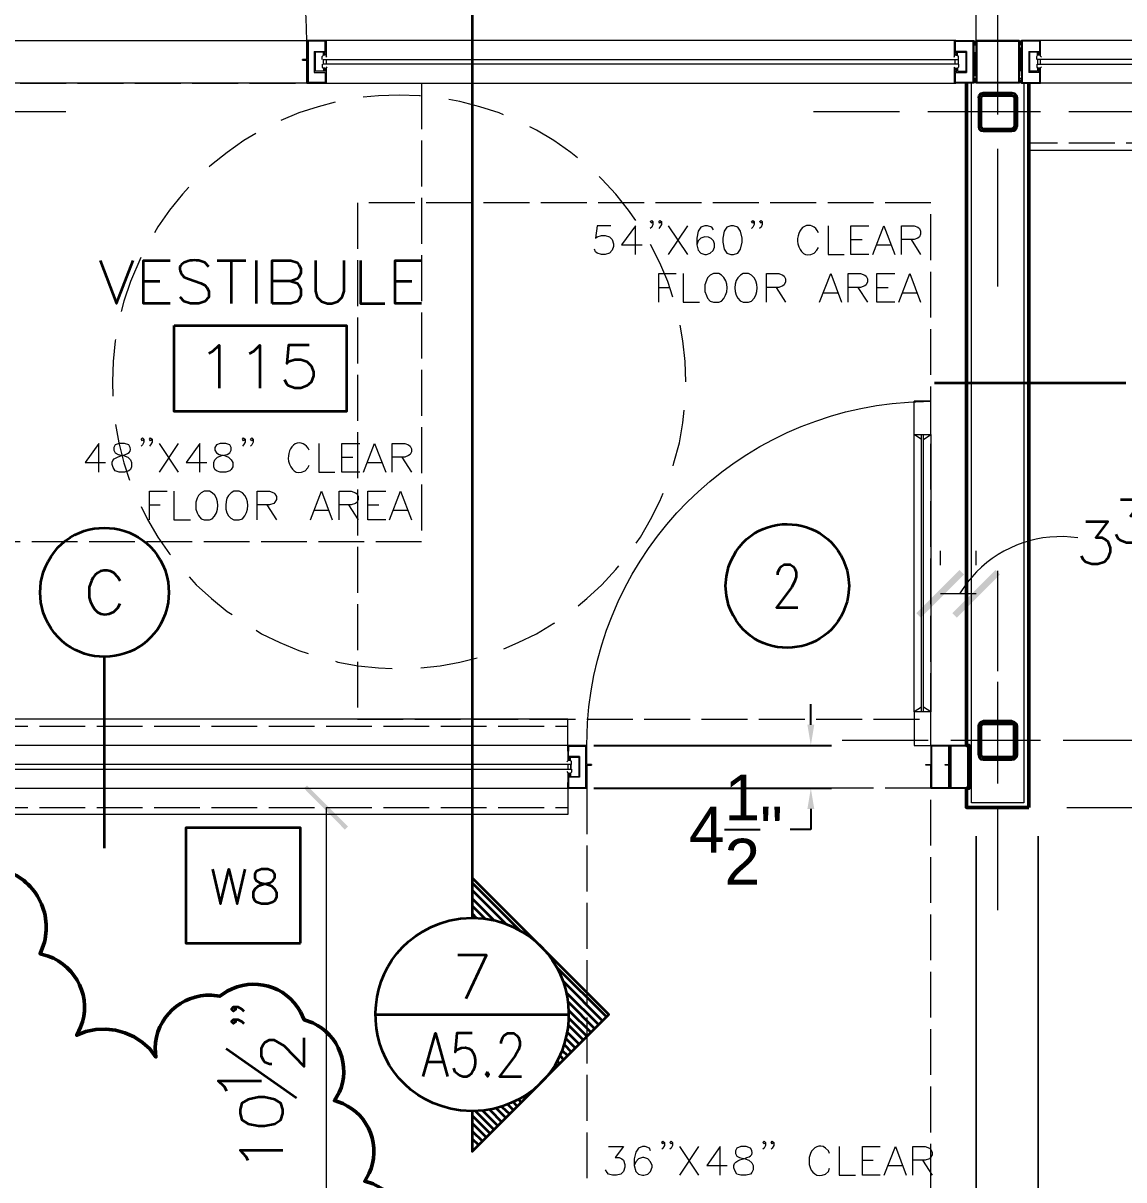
# Model space of a CAD drawing. Header units: inches. Extents: x 5 to 516, y -193 to 129.
# Drawn here: x 222.68 to 232.28, y 73.28 to 83.36 of the extents above; entities that cross this region are included whole.
import ezdxf

# ---------------------------------------------------------------- set-up
doc = ezdxf.new("R2010")
doc.units = ezdxf.units.IN
doc.header["$MEASUREMENT"] = 0
doc.linetypes.add('PDF_IMPORT', pattern=[1, 0.8, -0.2])
for name, color, linetype in [('Highlight', 210, 'Continuous'), ('PDF2_Geometry', 7, 'Continuous'), ('PDF2_Solid Fills', 7, 'Continuous')]:
    doc.layers.add(name, color=color, linetype=linetype)
doc.styles.get("Standard").update_dxf_attribs({"font": 'arial.ttf'})
doc.dimstyles.get("Standard").update_dxf_attribs({"dimtxt": 0.4, "dimasz": 0.18, "dimexe": 0.18, "dimexo": 0.0625, "dimgap": 0.09, "dimtad": 0, "dimtih": 1, "dimtoh": 1, "dimdec": 4, "dimlfac": 12, "dimzin": 0, "dimdsep": 46, "dimlunit": 4, "dimtxsty": 'Standard', "dimcen": 0.09, "dimadec": 3, "dimazin": 0, "dimtfac": 1, "dimtdec": 4, "dimtofl": 0, "dimtmove": 0, "dimatfit": 3, "dimfxl": 1, "dimtolj": 1, "dimtzin": 0, "dimarcsym": 0})

# ---------------------------------------------------------------- blocks, each defined once
blk = doc.blocks.new('*D20')
at = {"layer": 'Defpoints', "color": 0, "transparency": 16777216}
for p in [(227.599, 77.067), (227.599, 76.693), (229.552, 76.693)]:
    blk.add_point(p, dxfattribs=at)
at = {"layer": 'Highlight', "color": 0, "lineweight": -2, "transparency": 16777216}
for p, q in [((229.552, 77.247), (229.552, 77.427)), ((227.661, 77.067), (229.732, 77.067)), ((227.661, 76.693), (229.732, 76.693)), ((229.552, 76.513), (229.552, 76.333)), ((229.552, 76.333), (229.372, 76.333))]:
    blk.add_line(p, q, dxfattribs=at)
at = {"layer": 'Highlight', "color": 0, "transparency": 16777216}
for points in [[(229.522, 77.247), (229.582, 77.247), (229.552, 77.067)], [(229.522, 76.513), (229.582, 76.513), (229.552, 76.693)]]:
    blk.add_solid(points, dxfattribs=at)
at = {"layer": 'Highlight', "color": 0, "transparency": 16777216, "insert": (228.898, 76.333), "char_height": 0.4, "attachment_point": 5}
blk.add_mtext('\\A1;4{\\H1x;\\S1/2;}"', dxfattribs=at)

msp = doc.modelspace()

# ---------------------------------------------------------------- linework, layer by layer
at = {"layer": 'PDF2_Geometry', "linetype": 'PDF_IMPORT', "lineweight": 15, "ltscale": 1.5}
msp.add_lwpolyline([(231.1820117, 81.0667539), (231.1820117, 93.1134156)], dxfattribs=at)
at = {"layer": 'PDF2_Geometry', "lineweight": 35}
for points in [[(226.598678, 87.1800831), (226.598678, 75.5634151), (226.7020114, 75.5567488), (226.8020114, 75.5400819)], [(231.0153451, 82.7134147), (231.0153451, 82.4634147), (231.0186784, 82.4434147), (231.0353451, 82.426748), (231.0553451, 82.4234147)], [(231.0153502, 82.7134163), (231.0186835, 82.7334163), (231.0353502, 82.750083), (231.0553502, 82.7567497), (231.3053502, 82.7567497)], [(231.0353442, 82.7134147), (231.0353442, 82.4634147), (231.0420109, 82.4500813), (231.0553443, 82.4434147)], [(231.0553502, 82.7334207), (231.0420169, 82.726754), (231.0353502, 82.7134207)], [(231.0553459, 82.7334147), (231.3053459, 82.7334147), (231.3220126, 82.726748), (231.3286792, 82.7134147), (231.3286792, 82.4634147)], [(231.3053451, 82.756748), (231.3286784, 82.7500814), (231.3420118, 82.7334147), (231.3486784, 82.7134147), (231.3486784, 82.4634147)], [(231.0553502, 82.4234163), (231.3053502, 82.4234163), (231.3286836, 82.4267496), (231.3420169, 82.4434163), (231.3486836, 82.4634163)], [(231.0553502, 82.4434155), (231.3053502, 82.4434155), (231.3220169, 82.4500821), (231.3286836, 82.4634155)], [(223.3553442, 81.2934181), (223.4986775, 80.9200847), (223.6420109, 81.2934181)], [(223.9653459, 80.9200864), (223.7320125, 80.9200864), (223.7320125, 81.2934197), (223.9653459, 81.2934197)], [(224.3020131, 81.2400869), (224.2686798, 81.2767536), (224.2153464, 81.2934203)], [(224.3753502, 81.2934181), (224.6253502, 81.2934181)], [(224.4986819, 81.2934181), (224.4986819, 80.9200847)], [(224.7153432, 81.2934181), (224.7153432, 80.9200847)], [(224.8553443, 80.9200864), (224.8553443, 81.2934197), (225.0186776, 81.2934197), (225.072011, 81.2767531), (225.0886776, 81.2567531), (225.1053443, 81.2234197), (225.1053443, 81.1867531), (225.0886776, 81.1500864), (225.072011, 81.1334197), (225.0186776, 81.1134197), (224.8553443, 81.1134197)], [(225.2320126, 81.2934181), (225.2320126, 81.0267514), (225.2486793, 80.9734181), (225.285346, 80.9367514), (225.3386793, 80.9200847), (225.375346, 80.9200847), (225.4286793, 80.9367514), (225.465346, 80.9734181), (225.4820126, 81.0267514), (225.4820126, 81.2934181)], [(225.6253503, 81.2934181), (225.6253503, 80.9200847), (225.8386837, 80.9200847)], [(226.1586815, 80.9200864), (225.9286815, 80.9200864), (225.9286815, 81.2934197), (226.1586815, 81.2934197)], [(223.7320125, 81.1134186), (223.8753458, 81.1134186)], [(224.0886797, 81.1500869), (224.1253464, 81.1334203), (224.2320131, 81.0967536), (224.2686798, 81.0800869), (224.2853464, 81.0600869), (224.3020131, 81.0267536), (224.3020131, 80.9734202), (224.2686798, 80.9367536), (224.2153464, 80.9200869), (224.1420131, 80.9200869), (224.0886797, 80.9367536), (224.0520131, 80.9734202)], [(225.0186812, 81.1134186), (225.0720145, 81.096752), (225.0886812, 81.0800853), (225.1053478, 81.0434186), (225.1053478, 80.9900853), (225.0886812, 80.9534186), (225.0720145, 80.936752), (225.0186812, 80.9200853), (224.8553478, 80.9200853)], [(225.9286815, 81.1134186), (226.0720149, 81.1134186)], [(224.3020131, 80.4834205), (224.3386798, 80.5034205), (224.3920131, 80.5567538), (224.3920131, 80.1800871)], [(224.6586822, 80.4834205), (224.6953489, 80.5034205), (224.7486822, 80.5567538), (224.7486822, 80.1800871)], [(225.1786815, 80.5567508), (224.9986814, 80.5567508), (224.9820148, 80.3967508), (224.9986814, 80.4134175), (225.0520148, 80.4300842), (225.1053481, 80.4300842), (225.1586815, 80.4134175), (225.1953481, 80.3767508), (225.2153481, 80.3234175), (225.2153481, 80.2900841), (225.1953481, 80.2334175), (225.1586815, 80.2000841), (225.1053481, 80.1800841), (225.0520148, 80.1800841), (224.9986814, 80.2000841), (224.9820148, 80.2167508), (224.9653481, 80.2534175)], [(230.6286805, 80.2267473), (232.2986806, 80.2267473)], [(232.2520124, 79.2100846), (232.4486791, 79.2100846), (232.338679, 79.0667513), (232.3920124, 79.0667513), (232.4286791, 79.0500846), (232.4486791, 79.0300846), (232.4653457, 78.9767513), (232.4653457, 78.9400846), (232.4486791, 78.8867512), (232.4120124, 78.8534179), (232.358679, 78.8334179), (232.3053457, 78.8334179), (232.2520124, 78.8534179), (232.2320124, 78.8700846), (232.2153457, 78.9067512)], [(231.9486812, 79.0200821), (232.1420145, 79.0200821), (232.0353479, 78.8800821), (232.0886812, 78.8800821), (232.1253479, 78.8600821), (232.1420145, 78.8434155), (232.1620145, 78.7900821), (232.1620145, 78.7534155), (232.1420145, 78.7000821), (232.1086812, 78.6634155), (232.0553479, 78.6467488), (232.0020145, 78.6467488), (231.9486812, 78.6634155), (231.9286812, 78.6834155), (231.9120145, 78.7167488)], [(222.8586818, 78.2267536), (222.8386818, 78.3134203), (222.8320151, 78.400087), (222.8386818, 78.490087), (222.8586818, 78.5734203)], [(223.528684, 78.5000829), (223.508684, 78.5334163), (223.4753507, 78.5700829)], [(228.8353465, 78.2900881), (228.8153465, 78.3734214), (228.8086798, 78.4567547), (228.8153465, 78.5400881), (228.8353465, 78.6234214)], [(229.2653449, 78.5534209), (229.2653449, 78.5734209), (229.2786783, 78.6067542), (229.2920116, 78.6267542), (229.3186783, 78.6434209), (229.3720116, 78.6434209), (229.3986783, 78.6267542), (229.4120116, 78.6067542), (229.4253449, 78.5734209), (229.4253449, 78.5367542), (229.4120116, 78.5000875), (229.3853449, 78.4467542), (229.2520116, 78.2700875), (229.4386783, 78.2700875)], [(223.278684, 78.5000829), (223.258684, 78.4467496), (223.258684, 78.3567496)], [(223.9486819, 78.490087), (223.9553485, 78.400087), (223.9486819, 78.3134203)], [(229.8786799, 78.5400881), (229.8853465, 78.4567547), (229.8786799, 78.3734214)], [(223.4753507, 78.2300829), (223.508684, 78.2667496), (223.528684, 78.3034162)], [(223.3920127, 76.170086), (223.3920127, 77.8367528)], [(231.0153451, 77.2334202), (231.0186784, 77.2534202), (231.0353451, 77.2700869), (231.0553451, 77.2767536)], [(231.0153502, 77.2334151), (231.0186835, 77.2534151), (231.0353502, 77.2700817), (231.0553502, 77.2767484), (231.3053502, 77.2767484), (231.0553502, 77.2767484)], [(231.0353442, 77.2334202), (231.0420109, 77.2500869), (231.0553443, 77.2534202), (231.3053443, 77.2534202)], [(231.0553502, 77.2534194), (231.0420169, 77.2500861), (231.0353502, 77.2334194)], [(231.0553494, 77.2534202), (231.3053494, 77.2534202), (231.3220161, 77.2500869), (231.3253494, 77.2334202), (231.3253494, 76.9834202), (231.3253494, 77.2334202)], [(231.3053451, 77.2767536), (231.3253451, 77.2700869), (231.3420118, 77.2534202), (231.3486784, 77.2334202), (231.3486784, 76.9834202), (231.3486784, 77.2334202)], [(231.3053502, 77.2767484), (231.3253502, 77.2700817), (231.3420169, 77.2534151), (231.3486836, 77.2334151)], [(231.3053502, 77.2534194), (231.3220169, 77.2500861), (231.3253502, 77.2334194)], [(231.0153451, 76.9834202), (231.0153451, 77.2334202), (231.0153451, 76.9834202), (231.0186784, 76.9634202), (231.0353451, 76.9467535), (231.0553451, 76.9434202)], [(231.0353442, 76.9834202), (231.0353442, 77.2334202), (231.0353442, 76.9834202), (231.0420109, 76.9700869), (231.0553443, 76.9634202)], [(231.0153502, 76.983415), (231.0186835, 76.963415), (231.0353502, 76.9467484), (231.0553502, 76.943415), (231.3053502, 76.943415), (231.3253502, 76.9467484), (231.3420169, 76.963415), (231.3486836, 76.983415)], [(231.0353502, 76.9834142), (231.0420169, 76.9700809), (231.0553502, 76.9634142), (231.3053502, 76.9634142), (231.3220169, 76.9700809), (231.3253502, 76.9834142)], [(231.3053502, 76.9634142), (231.0553502, 76.9634142)], [(231.3486784, 76.9834202), (231.3420118, 76.9634202), (231.3253451, 76.9467535), (231.3053451, 76.9434202)], [(231.3253494, 76.9834202), (231.3220161, 76.9700869), (231.3053494, 76.9634202)], [(231.3053502, 76.943415), (231.0553502, 76.943415)], [(224.3353451, 75.9867499), (224.4053451, 75.6867499), (224.4786784, 75.9867499), (224.5486784, 75.6867499), (224.6186784, 75.9867499)], [(226.598678, 75.9134196), (226.598678, 75.5634195)], [(226.598678, 73.8767508), (226.598678, 73.5267508), (227.7920115, 74.7200842), (226.598678, 75.9134177)], [(226.598678, 75.8700846), (227.0153447, 75.4534179)], [(226.598678, 75.8034206), (226.8886781, 75.5134206)], [(226.598678, 75.7334201), (226.7920114, 75.5400868)], [(226.598678, 75.6667494), (226.7086781, 75.5567493)], [(226.398678, 75.5400819), (226.498678, 75.5567488), (226.598678, 75.5634151)], [(226.598678, 75.6000854), (226.6353447, 75.5634187)], [(226.5453469, 74.8600815), (226.7253469, 75.2367482), (226.4753469, 75.2367482)], [(227.3320155, 75.1367539), (227.7720155, 74.6967539)], [(227.3920131, 75.0100856), (227.7386798, 74.6634189)], [(227.4186786, 74.9134195), (227.702012, 74.6300861)], [(227.435348, 74.8300862), (227.6686814, 74.5967528)], [(224.5186811, 74.7867512), (224.5386811, 74.7667512), (224.5186811, 74.7500845), (224.5020145, 74.7667512), (224.5186811, 74.7867512), (224.5553478, 74.7867512), (224.5920145, 74.7667512), (224.6086811, 74.7500845)], [(227.4420144, 74.756749), (227.6353478, 74.5634157)], [(224.5186811, 74.6767523), (224.5386811, 74.6600856), (224.5186811, 74.6434189), (224.5020145, 74.6600856), (224.5186811, 74.6767523), (224.5553478, 74.6767523), (224.5920145, 74.6600856), (224.6086811, 74.6434189)], [(225.7553484, 74.7200872), (227.4420153, 74.7200872)], [(227.4386778, 74.6267509), (227.5686778, 74.4967509)], [(227.4420144, 74.6900851), (227.6020144, 74.530085)], [(226.1720151, 74.180082), (226.2786818, 74.5567487), (226.3853485, 74.180082)], [(226.598678, 74.5567504), (226.4653447, 74.5567504), (226.4520114, 74.393417), (226.4653447, 74.413417)], [(226.8520147, 74.4667506), (226.8520147, 74.4834173), (226.865348, 74.520084), (226.8786813, 74.5367506), (226.9086813, 74.5567506), (226.9620147, 74.5567506), (226.9886813, 74.5367506), (227.0020147, 74.520084), (227.015348, 74.4834173), (227.015348, 74.450084), (227.0020147, 74.4134173), (226.975348, 74.3600839), (226.8386813, 74.1800839), (227.0286813, 74.1800839)], [(227.4286816, 74.5667533), (227.5353483, 74.4600867)], [(224.8520145, 74.2867511), (224.8320145, 74.2867511), (224.7953478, 74.3034178), (224.7786812, 74.3200845), (224.7620145, 74.3567512), (224.7620145, 74.4267512), (224.7786812, 74.4634178), (224.7953478, 74.4800845), (224.8320145, 74.5000845), (224.8686812, 74.5000845), (224.9053478, 74.4800845), (224.9586812, 74.4467512), (225.1353478, 74.2667511), (225.1353478, 74.5167512)], [(227.4020161, 74.4600842), (227.4653494, 74.3934176)], [(227.4153488, 74.5100856), (227.4986822, 74.4267522)], [(225.0686825, 73.9900864), (224.4553491, 74.4200864)], [(227.3620177, 74.3634181), (227.3986843, 74.3267514)], [(227.3820101, 74.4100829), (227.4320101, 74.3600829)], [(226.2120135, 74.3067503), (226.3453469, 74.3067503)], [(226.4520114, 74.2167503), (226.438678, 74.253417)], [(227.2886805, 74.23342), (227.2986805, 74.22342)], [(227.3153461, 74.2734184), (227.3320128, 74.260085)], [(227.3386819, 74.3167533), (227.3653486, 74.29342)], [(224.4586836, 74.0534205), (224.4386836, 74.0900872), (224.3853502, 74.1434205), (224.7620169, 74.1434205)], [(227.228683, 74.156753), (227.228683, 74.1600864)], [(227.2586784, 74.1934148), (227.2620117, 74.1900815)], [(227.0853453, 74.0300847), (227.0953453, 74.0200847)], [(227.1253504, 74.0600801), (227.1286838, 74.0567468)], [(227.1620122, 74.0900823), (227.1620122, 74.0934156)], [(226.9086824, 73.9367484), (226.9586824, 73.8867484)], [(226.9586838, 73.9567544), (226.9920171, 73.9200877)], [(227.0020119, 73.9800834), (227.0253453, 73.9534167)], [(227.0453469, 74.0034191), (227.0586802, 73.9867525)], [(226.7020114, 73.8834156), (226.598678, 73.8767483), (226.498678, 73.8834156)], [(226.598678, 73.8400823), (226.7553447, 73.6834156)], [(226.6286802, 73.8767508), (226.7886802, 73.7167508)], [(226.6920144, 73.8800806), (226.8220144, 73.7500806)], [(226.7520119, 73.8900836), (226.8586786, 73.783417)], [(226.8086797, 73.9034164), (226.892013, 73.8200831)], [(226.858681, 73.9167492), (226.9253477, 73.8534159)], [(226.598678, 73.7734183), (226.7220114, 73.650085)], [(226.598678, 73.7034178), (226.688678, 73.6167511)], [(226.598678, 73.6367538), (226.6553447, 73.5834205)], [(224.6453494, 73.4467514), (224.6286828, 73.4800847), (224.5753494, 73.5367514), (224.9486828, 73.5367514)]]:
    msp.add_lwpolyline(points, dxfattribs=at)
at = {"layer": 'PDF2_Geometry', "lineweight": 15}
for points in [[(222.3053486, 83.2134147), (225.1586823, 83.2134147), (225.1520156, 83.4100814, 0.3769145217), (222.3553488, 86.2067484), (222.158682, 86.213415), (222.3053495, 86.2134167), (222.3053495, 83.5067497), (222.2420162, 83.5467497)], [(227.4320114, 77.0700869), (227.4320114, 77.0667535), (227.5986781, 77.0667535), (227.6053448, 77.2634202, -0.3770262142), (230.4020116, 80.0600872), (230.5986784, 80.0667538)], [(231.8786806, 78.8767512), (231.7586806, 78.8867512, 0.2383661609), (230.9153472, 78.4867512), (230.8486805, 78.3867512)]]:
    msp.add_lwpolyline(points, format="xyb", dxfattribs=at)
for points in [[(231.3686828, 82.8400814), (231.3686828, 83.2134147), (230.9920161, 83.2134147), (230.9920161, 83.4834148), (268.7453523, 83.4834148)], [(225.3253489, 83.1634147), (225.3253489, 83.2134147), (225.1586823, 83.2134147), (225.1586823, 83.046748), (225.1586823, 83.2134147), (225.3253489, 83.2134147), (225.3253489, 83.2167481)], [(225.1686785, 83.2067494), (225.1686785, 82.8467494), (225.3186785, 82.8467494)], [(225.3186826, 83.1634218), (225.3186826, 83.2067551), (225.1686825, 83.2067551)], [(225.2220159, 82.9334193), (225.3186826, 82.9334193), (225.3186826, 82.8467526), (225.1686825, 82.8467526), (225.1686825, 83.2067527)], [(225.2220159, 83.1167486), (225.3186826, 83.1167486), (225.3186826, 83.2067486), (225.1686825, 83.2067486)], [(230.8153494, 83.2134147), (225.3253489, 83.2134147), (225.3253489, 83.0767481)], [(230.8053502, 83.0767481), (230.8053502, 83.2134147), (230.9720169, 83.2134147), (230.9786835, 83.2067481), (230.9886835, 83.2067481), (230.9920169, 83.2134147)], [(230.9653437, 83.2067551), (230.9653437, 82.8467551), (230.8120104, 82.8467551), (230.8120104, 82.9334218)], [(230.9086833, 83.1167486), (230.8120166, 83.1167486), (230.8120166, 83.2067486), (230.9653499, 83.2067486)], [(230.9920161, 83.2134147), (230.9920161, 82.8400814), (230.9886827, 82.846748), (230.9786827, 82.846748), (230.9720161, 82.8400814)], [(230.9720169, 83.2134147), (230.9720169, 82.8400814)], [(230.9720169, 83.2067551), (230.9786835, 83.1967551), (230.9886835, 83.1967551), (230.9920169, 83.2067551)], [(230.9720169, 83.1967521), (230.9786835, 83.1900855), (230.9886835, 83.1900855), (230.9920169, 83.1967521)], [(230.9920161, 82.8434163), (230.9920161, 82.840083), (230.9920161, 83.2134164)], [(231.3686776, 83.2134147), (231.3686776, 82.8400814), (231.3753443, 82.846748), (231.3820109, 82.846748), (231.3886776, 82.8400814)], [(231.5553503, 83.0767481), (231.5553503, 83.2134147), (231.3886836, 83.2134147), (231.3820169, 83.2067481), (231.3753502, 83.2067481), (231.3686836, 83.2134147)], [(231.3886836, 83.2067551), (231.3820169, 83.1967551), (231.3753502, 83.1967551), (231.3686836, 83.2067551)], [(231.3886836, 83.1967521), (231.3820169, 83.1900855), (231.3753502, 83.1900855), (231.3686836, 83.1967521)], [(231.3886836, 83.2134147), (231.3886836, 82.8400814)], [(231.4520104, 83.1167486), (231.5486771, 83.1167486), (231.5486771, 83.2067486), (231.3953437, 83.2067486)], [(231.39535, 83.2067551), (231.39535, 82.8467551), (231.5486833, 82.8467551), (231.5486833, 82.9334218)], [(237.3886841, 83.2134147), (231.5553503, 83.2134147)], [(225.2220164, 83.1167486), (225.2220164, 82.9334153)], [(225.3186798, 83.0834155), (225.3020132, 83.0834155), (225.3020132, 83.1100822), (225.2286798, 83.1100822)], [(225.2286828, 83.1100822), (225.2286828, 82.9434155)], [(225.3253489, 83.1100822), (225.3053489, 83.1100822)], [(225.3053498, 83.1100822), (225.3053498, 83.0900822), (225.3120164, 83.0900822)], [(225.3186826, 83.0834193), (225.3186826, 83.100086), (225.3120159, 83.100086), (225.3120159, 83.090086)], [(225.3186826, 83.1634202), (225.3253492, 83.1634202)], [(230.8053502, 83.1100822), (230.8253502, 83.1100822)], [(230.8120158, 83.0834155), (230.8320158, 83.0834155), (230.8320158, 83.1100822), (230.9020158, 83.1100822)], [(230.8120166, 83.0834193), (230.8120166, 83.100086), (230.8186833, 83.100086), (230.8186833, 83.090086)], [(230.8253494, 83.1100822), (230.8253494, 83.0900822), (230.8186827, 83.0900822)], [(230.9020163, 83.1100822), (230.9020163, 82.9434155)], [(230.9086827, 83.1167486), (230.9086827, 82.9334153)], [(230.9720169, 83.1900857), (230.9786835, 83.1800857), (230.9886835, 83.1800857), (230.9920169, 83.1900857)], [(230.9920169, 82.880083), (230.9720169, 83.1734164), (230.9920169, 83.1734164), (230.9720169, 82.880083)], [(231.3886836, 83.1900857), (231.3820169, 83.1800857), (231.3753502, 83.1800857), (231.3686836, 83.1900857)], [(231.3686836, 82.880083), (231.3886836, 83.1734164), (231.3686836, 83.1734164), (231.3886836, 82.880083)], [(231.4520109, 83.1167486), (231.4520109, 82.9334153)], [(231.4586841, 83.1100822), (231.4586841, 82.9434155)], [(231.5486847, 83.0834155), (231.5286847, 83.0834155), (231.5286847, 83.1100822), (231.4586847, 83.1100822)], [(231.5353443, 83.1100822), (231.5353443, 83.0900822), (231.542011, 83.0900822)], [(231.5553503, 83.1100822), (231.5353503, 83.1100822)], [(231.5486771, 83.0834193), (231.5486771, 83.100086), (231.5420104, 83.100086), (231.5420104, 83.090086)], [(225.292017, 83.0467537), (225.292017, 83.0734204), (225.302017, 83.0834204)], [(225.292017, 83.0067497), (225.292017, 82.980083)], [(225.2986766, 83.046748), (225.2986766, 83.006748)], [(225.2986783, 83.046748), (230.8353456, 83.046748), (230.8353456, 83.006748)], [(230.8353456, 83.0067497), (225.2986783, 83.0067497)], [(225.3320153, 83.066754), (225.3253487, 83.076754)], [(225.3253489, 83.046748), (225.3253489, 83.006748)], [(230.8020136, 83.066754), (230.8053469, 83.076754)], [(230.80868, 83.046748), (230.80868, 83.006748)], [(230.8386822, 83.0467537), (230.8386822, 83.0734204), (230.8320155, 83.0834204)], [(230.8386822, 83.0067497), (230.8386822, 82.980083)], [(231.5220115, 83.0467537), (231.5220115, 83.0734204), (231.5286782, 83.0834204)], [(231.5220115, 83.0067497), (231.5220115, 82.980083)], [(237.418685, 83.046748), (231.5286847, 83.046748), (231.5286847, 83.006748)], [(231.5286847, 83.0067497), (237.418685, 83.0067497)], [(231.5520137, 83.046748), (231.5520137, 83.006748)], [(231.5620167, 83.066754), (231.55535, 83.076754)], [(225.3020132, 82.9434155), (225.2286798, 82.9434155)], [(225.292017, 82.9800841), (225.302017, 82.9700841)], [(225.3186826, 82.9700879), (225.3020159, 82.9700879), (225.3020159, 82.9434212)], [(225.3253489, 82.9434155), (225.3053489, 82.9434155)], [(225.3186828, 82.9534147), (225.3120162, 82.9534147), (225.3120162, 82.9634147), (225.3053495, 82.9634147), (225.3053495, 82.9434147)], [(225.3186826, 82.9534185), (225.3186826, 82.9700852)], [(225.3320153, 82.9834207), (225.3253487, 82.9734207)], [(225.3253489, 82.9734177), (225.3253489, 82.8400844)], [(230.8020136, 82.9834207), (230.8053469, 82.9734207)], [(230.9720169, 82.840083), (230.8053502, 82.840083), (230.8053502, 82.9734163)], [(230.8053502, 82.9434155), (230.8253502, 82.9434155)], [(230.8120163, 82.9534147), (230.818683, 82.9534147), (230.818683, 82.9634147), (230.8253497, 82.9634147), (230.8253497, 82.9434147)], [(230.8120166, 82.9700879), (230.8320166, 82.9700879), (230.8320166, 82.9434212)], [(230.8120166, 82.9534185), (230.8120166, 82.9700852)], [(230.8120166, 82.9334193), (230.9086833, 82.9334193)], [(230.8386822, 82.9800841), (230.8320155, 82.9700841)], [(230.8320158, 82.9434155), (230.9020158, 82.9434155)], [(231.3886836, 82.840083), (231.5553503, 82.840083), (231.5553503, 82.9734163)], [(231.5486771, 82.9334193), (231.4520104, 82.9334193)], [(231.5286847, 82.9434155), (231.4586847, 82.9434155)], [(231.5220115, 82.9800841), (231.5286782, 82.9700841)], [(231.5486771, 82.9700879), (231.5286771, 82.9700879), (231.5286771, 82.9434212)], [(231.5553503, 82.9434155), (231.5353503, 82.9434155)], [(231.5486841, 82.9534147), (231.5420175, 82.9534147), (231.5420175, 82.9634147), (231.5353508, 82.9634147), (231.5353508, 82.9434147)], [(231.5486771, 82.9534185), (231.5486771, 82.9700852)], [(231.5620167, 82.9834207), (231.55535, 82.9734207)], [(237.3886841, 82.9734163), (237.3886841, 82.840083), (231.5553503, 82.840083)], [(225.3253489, 82.8867497), (225.3253489, 82.840083), (225.1586823, 82.840083), (222.158682, 82.840083), (221.9920153, 82.840083), (221.9920153, 82.8867497), (221.9920153, 82.840083), (222.158682, 82.840083)], [(225.1586823, 82.840083), (225.3253489, 82.840083), (230.8153494, 82.840083)], [(225.3253492, 82.8867545), (225.3186826, 82.8867545), (225.3186826, 82.8467545)], [(230.9920161, 82.8634188), (230.9886827, 82.8700854), (230.9786827, 82.8700854), (230.9720161, 82.8634188)], [(230.9920161, 82.8567524), (230.9886827, 82.863419), (230.9786827, 82.863419), (230.9720161, 82.8567524)], [(230.9920161, 82.8467494), (230.9886827, 82.8534161), (230.9786827, 82.8534161), (230.9720161, 82.8467494)], [(230.9720169, 82.8800814), (230.9920169, 82.8800814)], [(231.3686776, 82.8434163), (231.3686776, 82.840083), (230.9920109, 82.840083)], [(231.3686776, 82.8634188), (231.3753443, 82.8700854), (231.3820109, 82.8700854), (231.3886776, 82.8634188)], [(231.3686776, 82.8567524), (231.3753443, 82.863419), (231.3820109, 82.863419), (231.3886776, 82.8567524)], [(231.3686776, 82.8467494), (231.3753443, 82.8534161), (231.3820109, 82.8534161), (231.3886776, 82.8467494)], [(231.3886836, 82.8800814), (231.3686836, 82.8800814)], [(226.1486794, 82.7300841), (226.1386794, 82.7300841), (225.9620127, 82.7367507), (225.7820127, 82.7300841), (225.6486793, 82.7167507)], [(226.8720138, 82.5634174), (226.8353472, 82.5800841), (226.6653472, 82.6334174), (226.4920138, 82.6800841), (226.3953471, 82.6967507)], [(225.4053457, 82.6734163), (225.2553457, 82.6334163), (225.088679, 82.580083), (224.9320123, 82.5134163)], [(224.7120134, 82.4000873), (224.6086801, 82.3400873), (224.4620134, 82.236754), (224.3253467, 82.1267539), (224.3053467, 82.1100873)], [(227.5186814, 82.1900857), (227.4586814, 82.2367523), (227.3120147, 82.3400857), (227.1586813, 82.4300857), (227.1020147, 82.4600857)], [(231.4520109, 82.316754), (231.4520109, 82.256754)], [(231.4520109, 82.2567496), (268.7020139, 82.2567496)], [(228.0253478, 81.6434141), (227.9620145, 81.7334141), (227.8520145, 81.8734141), (227.7286811, 82.0034141), (227.7053478, 82.0267474)], [(224.12868, 81.9334192), (224.0720133, 81.8734192), (223.95868, 81.7334192), (223.85868, 81.5867525), (223.82868, 81.5367525)], [(228.3486782, 80.9734175), (228.3053448, 81.1100842), (228.2353448, 81.2734176), (228.1553448, 81.4334176)], [(223.7086835, 81.3200837), (223.6186835, 81.1100837), (223.5620168, 80.9400837), (223.5386835, 80.8500836)], [(228.4620137, 80.2367503), (228.455347, 80.4134169), (228.435347, 80.593417), (228.4120137, 80.7300836)], [(223.4886789, 80.6067522), (223.4853455, 80.5934189), (223.4686789, 80.4134188), (223.4620122, 80.2367522), (223.4653455, 80.1100855)], [(228.3520148, 79.5034196), (228.3586814, 79.5300863), (228.4053481, 79.7034196), (228.4353481, 79.8800863), (228.4486814, 79.9900863)], [(230.5153442, 77.4000817), (230.4520109, 77.3600817), (230.4520109, 79.7767486), (230.4520109, 80.0667486)], [(230.515345, 79.7334204), (230.4520117, 79.7767538), (230.5986784, 79.7767538), (230.5986784, 80.0667538), (230.4520117, 80.0667538)], [(223.4886789, 79.8634185), (223.5186789, 79.7034185), (223.5620122, 79.5300852), (223.6120122, 79.3800852)], [(230.515345, 77.3600817), (230.515345, 79.7767486)], [(230.5353442, 79.7334204), (230.5986775, 79.7767538)], [(230.5353442, 77.3600817), (230.5353442, 79.7767486)], [(230.5986784, 79.7767486), (230.5986784, 77.3600817), (230.535345, 77.4000817)], [(228.0286844, 78.8300865), (228.0653511, 78.8834198), (228.1553511, 79.0367532), (228.2353511, 79.1967532), (228.2653511, 79.2667532)], [(223.7120133, 79.150087), (223.76868, 79.0367537), (223.85868, 78.8834204), (223.95868, 78.7367537), (223.96868, 78.7267537)], [(230.6820117, 78.6367542), (230.6820117, 78.7634209)], [(230.9920161, 78.6367542), (230.9920161, 78.7634209)], [(227.5220112, 78.2834149), (227.5986778, 78.3467482), (227.7286779, 78.4667482), (227.8520112, 78.6000816), (227.8786779, 78.6334149)], [(224.1320098, 78.5367515), (224.1920098, 78.4667515), (224.3253432, 78.3467515), (224.4620098, 78.2334181), (224.5053432, 78.2067515)], [(230.9920161, 78.3867542), (230.682016, 78.3867542)], [(224.7153432, 78.0700834), (224.7620099, 78.0400834), (224.9220099, 77.9634168), (225.0886766, 77.8934167), (225.1686766, 77.8667501)], [(226.8753504, 77.9100831), (226.9986838, 77.9634165), (227.1586838, 78.0400832), (227.3120171, 78.1334165), (227.3186838, 78.1367498)], [(225.4086823, 77.8000842), (225.4286823, 77.7934176), (225.605349, 77.7600842), (225.7820156, 77.7434175), (225.9020157, 77.7367509)], [(226.152016, 77.7434165), (226.3186826, 77.7600831), (226.492016, 77.7934165), (226.642016, 77.8300831)], [(230.765345, 76.7434202), (230.765345, 77.0667535), (230.5986784, 77.0667535), (230.5986784, 77.3600869), (230.4520117, 77.3600869), (230.4520117, 77.0667535), (230.5986784, 77.0667535), (230.5986784, 76.9000869)], [(227.4320114, 77.0667476), (227.4320114, 77.2967476), (221.8253444, 77.2967476)], [(227.5986781, 76.8934202), (227.6386781, 76.8934202), (227.6386781, 76.9000869), (227.5986781, 76.9000869), (227.5986781, 77.0667535), (227.4320114, 77.0667535), (221.9720111, 77.0667535)], [(227.4386778, 77.0167522), (227.4320112, 77.0167522), (227.4320112, 77.0667522)], [(227.4320114, 77.0667535), (227.4320114, 76.9334202)], [(227.5353445, 76.7900879), (227.4386778, 76.7900879), (227.4386778, 76.7000879), (227.5886778, 76.7000879), (227.5886778, 77.060088)], [(227.5353445, 76.9700874), (227.4386778, 76.9700874), (227.4386778, 77.0600874), (227.5886778, 77.0600874)], [(227.5886778, 77.0600804), (227.4386778, 77.0600804), (227.4386778, 77.016747)], [(227.4386819, 76.7000814), (227.5886819, 76.7000814), (227.5886819, 77.0600814)], [(227.5986781, 76.9000869), (227.5986781, 77.0667535)], [(230.6053448, 77.0600814), (230.6053448, 76.7000814), (230.7553448, 76.7000814)], [(230.7553488, 76.7000803), (230.7553488, 77.0600804), (230.6053488, 77.0600804)], [(230.9320117, 76.7434202), (230.9320117, 77.0667535), (230.765345, 77.0667535), (230.765345, 76.9000869)], [(230.7720114, 77.0600814), (230.7720114, 76.7000814), (230.9220114, 76.7000814)], [(230.9220155, 76.7000803), (230.9220155, 77.0600804), (230.7720155, 77.0600804)], [(227.4320114, 76.9634142), (227.4520114, 76.9634142)], [(227.4386778, 76.9367514), (227.4386778, 76.953418), (227.4453445, 76.953418), (227.4453445, 76.943418)], [(227.4386805, 76.9367476), (227.4553472, 76.9367476), (227.4553472, 76.9634142), (227.5286806, 76.9634142)], [(227.4520106, 76.9634142), (227.4520106, 76.9434142), (227.445344, 76.9434142)], [(227.5286844, 76.9634142), (227.5286844, 76.7967475)], [(227.535344, 76.9700874), (227.535344, 76.7900874)], [(227.425345, 76.9234159), (227.4320117, 76.9334159)], [(227.4320114, 76.9000869), (227.4320114, 76.8600869)], [(227.4653434, 76.9000858), (227.4653434, 76.9267524), (227.4553434, 76.9367524)], [(227.4586838, 76.9000869), (227.4586838, 76.8600869)], [(227.4653434, 76.8600817), (227.4653434, 76.833415)], [(227.5986781, 76.9000803), (227.6386781, 76.9000803), (227.6386781, 76.8934137), (227.5986781, 76.8934137), (227.5986781, 76.6934137), (227.5986781, 76.8934137)], [(230.5986784, 76.6934137), (230.5986784, 76.8934137), (230.555345, 76.8934137), (230.555345, 76.9000803), (230.5986784, 76.9000803)], [(230.765345, 76.6934137), (230.765345, 76.8934137), (230.7220117, 76.8934137), (230.7220117, 76.9000803), (230.765345, 76.9000803)], [(221.9720111, 76.693415), (227.4320114, 76.693415), (227.5986781, 76.693415), (227.4320114, 76.693415), (227.4320114, 76.743415)], [(227.425345, 76.8400825), (227.4320117, 76.8267492)], [(227.4386778, 76.700083), (227.4386778, 76.7434164), (227.4320112, 76.7434164)], [(227.4320114, 76.8267497), (227.4320114, 76.6934164)], [(227.4320114, 76.7967475), (227.4520114, 76.7967475)], [(227.4386778, 76.8234199), (227.4553445, 76.8234199), (227.4553445, 76.7967532)], [(227.4386778, 76.8067505), (227.4386778, 76.8234172)], [(227.4386843, 76.8067535), (227.445351, 76.8067535), (227.445351, 76.8167535), (227.4520177, 76.8167535), (227.4520177, 76.7967535)], [(227.4653434, 76.8334161), (227.4553434, 76.8234161)], [(227.4553472, 76.7967475), (227.5286806, 76.7967475)], [(230.5986784, 76.693415), (230.765345, 76.693415), (230.765345, 76.743415)], [(230.765345, 76.693415), (230.9320117, 76.693415), (230.9320117, 76.743415)], [(227.4320114, 76.693415), (227.4320114, 76.463415)], [(227.4320114, 76.4634142), (221.8253444, 76.4634142)], [(225.3253489, 76.5267483), (225.3253489, 76.1500816)], [(231.7853443, 76.5267483), (235.5820111, 76.5267483)], [(225.3253489, 76.1500868), (225.3253489, 70.6500864)]]:
    msp.add_lwpolyline(points, dxfattribs=at)
for points in [[(231.3620123, 82.8467551), (231.0020123, 82.8467551), (231.0020123, 83.2067551), (231.3620123, 83.2067551)], [(225.1586823, 82.8400884), (225.1586823, 83.0400884), (225.1186823, 83.0400884), (225.1186823, 83.0467551), (225.1586823, 83.0467551), (225.1186823, 83.0467551), (225.1186823, 83.0400884), (225.1586823, 83.0400884)], [(227.4586838, 76.8600869), (227.4586838, 76.9000869), (221.9420165, 76.9000869), (221.9420165, 76.8600869)], [(230.9920161, 71.0400811), (230.9920161, 76.2767483)], [(231.5353443, 71.0400811), (231.5353443, 76.2767483)]]:
    msp.add_lwpolyline(points, close=True, dxfattribs=at)
at = {"layer": 'PDF2_Geometry', "linetype": 'PDF_IMPORT', "lineweight": 15, "ltscale": 0.5}
for points in [[(222.158682, 78.8400827), (222.158682, 82.8400814), (226.1586772, 82.840083), (226.1586823, 78.840081), (222.1586769, 78.8400827)], [(268.7020173, 82.316754), (231.4520109, 82.316754)], [(230.5986784, 77.2967476), (230.5986784, 81.7967479), (225.598678, 81.7967479), (225.598678, 77.2967476), (230.5986784, 77.2967476)], [(221.8253487, 77.2334202), (227.432012, 77.2334202)], [(230.5986784, 72.6934147), (230.5986784, 76.6934202), (227.5986781, 76.693415), (227.5986781, 72.6934199), (230.5986784, 72.6934147)], [(221.8253487, 76.5267483), (227.432012, 76.5267483)]]:
    msp.add_lwpolyline(points, dxfattribs=at)
at = {"layer": 'PDF2_Geometry', "lineweight": 50}
for points in [[(230.9086827, 82.8400872), (230.9086827, 77.0667535), (230.9320161, 77.0667535), (230.9320161, 76.6934202), (230.9086827, 76.6934202)], [(231.4520109, 82.840083), (231.4520109, 76.5267492)], [(231.4520109, 76.5267483), (230.9086776, 76.5267483), (230.9086776, 76.693415)], [(224.4620138, 74.9234157), (224.3986805, 74.8800824), (224.3253472, 74.890082)], [(225.2086803, 74.6467492), (225.1353469, 74.6734157), (225.1020136, 74.7434154)], [(223.4886789, 74.5834159), (223.4053455, 74.5934159), (223.3186789, 74.5900826), (223.2320122, 74.5734159), (223.1520122, 74.5400826), (223.1853455, 74.6100826)], [(223.8353467, 74.4267489), (223.842014, 74.3500819), (223.7886803, 74.4200824), (223.725347, 74.4767494), (223.6520132, 74.5267491), (223.5720139, 74.5600827), (223.4886806, 74.5834159)]]:
    msp.add_lwpolyline(points, dxfattribs=at)
at = {"layer": 'PDF2_Geometry', "lineweight": 9}
for points in [[(231.4086828, 82.840083), (231.4086828, 76.5667493), (230.9520161, 76.5667493), (230.9520161, 82.840083)], [(227.8086798, 81.5967493), (227.6886798, 81.5967493), (227.6753464, 81.4900826), (227.6886798, 81.5000826), (227.7253464, 81.513416), (227.7586798, 81.513416), (227.7953464, 81.5000826), (227.8186798, 81.4767493), (227.8320131, 81.4400826), (227.8320131, 81.4167493), (227.8186798, 81.3834159), (227.7953464, 81.3567493), (227.7586798, 81.3467493), (227.7253464, 81.3467493), (227.6886798, 81.3567493), (227.6753464, 81.3700826), (227.6653464, 81.3934159)], [(228.0220112, 81.3467493), (228.0220112, 81.5967493), (227.9020112, 81.4300826), (228.0820112, 81.4300826)], [(228.1753451, 81.6334179), (228.1653451, 81.6200845), (228.1520118, 81.6334179), (228.1653451, 81.6434179), (228.1753451, 81.6334179), (228.1753451, 81.6067512), (228.1653451, 81.5834179), (228.1520118, 81.5734179)], [(228.2486822, 81.6334179), (228.2353489, 81.6200845), (228.2253489, 81.6334179), (228.2353489, 81.6434179), (228.2486822, 81.6334179), (228.2486822, 81.6067512), (228.2353489, 81.5834179), (228.2253489, 81.5734179)], [(228.3086798, 81.5967493), (228.4753465, 81.3467493)], [(228.4753465, 81.5967493), (228.3086798, 81.3467493)], [(228.7020107, 81.5600807), (228.6886774, 81.5834141), (228.6520107, 81.5967474), (228.6286774, 81.5967474), (228.5920107, 81.5834141), (228.5686774, 81.5500807), (228.5586774, 81.4900807), (228.5586774, 81.4300807), (228.5686774, 81.383414), (228.5920107, 81.3567474), (228.6286774, 81.3467474), (228.6420107, 81.3467474), (228.6753441, 81.3567474)], [(229.0586799, 81.6334179), (229.0453465, 81.6200845), (229.0353465, 81.6334179), (229.0453465, 81.6434179), (229.0586799, 81.6334179), (229.0586799, 81.6067512), (229.0453465, 81.5834179), (229.0353465, 81.5734179)], [(229.1286804, 81.6334179), (229.1186804, 81.6200845), (229.1053471, 81.6334179), (229.1186804, 81.6434179), (229.1286804, 81.6334179), (229.1286804, 81.6067512), (229.1186804, 81.5834179), (229.1053471, 81.5734179)], [(229.7020108, 81.5967493), (229.7020108, 81.3467493), (229.8420108, 81.3467493)], [(230.0586829, 81.3467493), (229.9020163, 81.3467493), (229.9020163, 81.5967493), (230.0586829, 81.5967493)], [(230.0920119, 81.3467493), (230.1886786, 81.5967493), (230.2853453, 81.3467493)], [(230.3420119, 81.3467493), (230.3420119, 81.5967493), (230.452012, 81.5967493), (230.4853453, 81.583416), (230.4986786, 81.573416), (230.5086786, 81.5500826), (230.5086786, 81.523416), (230.4986786, 81.5000826), (230.4853453, 81.4900826), (230.452012, 81.4767493), (230.3420119, 81.4767493)], [(228.5920107, 81.4900807), (228.5686774, 81.4667474), (228.5586774, 81.4300807)], [(229.5820108, 81.3567517), (229.6053441, 81.3834184), (229.6186775, 81.4067517)], [(229.9020163, 81.4767474), (229.9986829, 81.4767474)], [(230.1286805, 81.4300826), (230.2486805, 81.4300826)], [(230.4253453, 81.4767474), (230.5086786, 81.3467474)], [(228.2253465, 80.9300826), (228.2253465, 81.1800826), (228.3786798, 81.1800826)], [(228.4386779, 81.1800826), (228.4386779, 80.9300826), (228.5820113, 80.9300826)], [(228.7720107, 81.1667493), (228.7486774, 81.1800826), (228.7020107, 81.1800826), (228.6753441, 81.1667493), (228.6520107, 81.1434159), (228.6420107, 81.1200826), (228.6286774, 81.0834159), (228.6286774, 81.0234159), (228.6420107, 80.9900826), (228.6520107, 80.9667492), (228.6753441, 80.9400826), (228.7020107, 80.9300826), (228.7486774, 80.9300826), (228.7720107, 80.9400826)], [(229.0353471, 81.1667493), (229.0086804, 81.1800826), (228.9620137, 81.1800826), (228.9386804, 81.1667493), (228.9153471, 81.1434159)], [(229.165349, 80.9300826), (229.165349, 81.1800826), (229.2720157, 81.1800826), (229.3086823, 81.1667493), (229.3186823, 81.1567493), (229.3320157, 81.1334159), (229.3320157, 81.1067493), (229.3186823, 81.0834159), (229.3086823, 81.0734159), (229.2720157, 81.0600826), (229.165349, 81.0600826)], [(229.6286805, 80.9300826), (229.7253471, 81.1800826), (229.8186805, 80.9300826)], [(229.8786805, 80.9300826), (229.8786805, 81.1800826), (229.9853471, 81.1800826), (230.0220138, 81.1667493), (230.0353472, 81.1567493), (230.0453472, 81.1334159), (230.0453472, 81.1067493), (230.0353472, 81.0834159), (230.0220138, 81.0734159), (229.9853471, 81.0600826), (229.8786805, 81.0600826)], [(230.2853472, 80.9300826), (230.1286805, 80.9300826), (230.1286805, 81.1800826), (230.2853472, 81.1800826)], [(230.318683, 80.9300826), (230.4153496, 81.1800826), (230.508683, 80.9300826)], [(228.2253465, 81.0600807), (228.3186798, 81.0600807)], [(229.2486823, 81.0600807), (229.3320157, 80.9300807)], [(229.665349, 81.0134159), (229.785349, 81.0134159)], [(229.9620138, 81.0600807), (230.0453472, 80.9300807)], [(230.1286805, 81.0600807), (230.2253472, 81.0600807)], [(230.3553447, 81.0134159), (230.4753447, 81.0134159)], [(228.9620137, 80.9300826), (229.0086804, 80.9300826), (229.0353471, 80.9400826)], [(223.345348, 79.4500816), (223.345348, 79.7000817), (223.225348, 79.533415), (223.4020146, 79.533415)], [(223.6053442, 79.6867483), (223.5686775, 79.7000817), (223.5220109, 79.7000817), (223.4853442, 79.6867483), (223.4753442, 79.663415), (223.4753442, 79.6400817), (223.4853442, 79.6167483), (223.5120109, 79.603415), (223.5586775, 79.593415), (223.5953442, 79.5800816), (223.6186775, 79.5567483), (223.6286775, 79.533415), (223.6286775, 79.4967483), (223.6186775, 79.473415), (223.6053442, 79.4600816), (223.5686775, 79.4500816), (223.5220109, 79.4500816), (223.4853442, 79.4600816)], [(223.7353491, 79.7367502), (223.7253491, 79.7234169), (223.7120158, 79.7367502), (223.7253491, 79.7467502), (223.7353491, 79.7367502), (223.7353491, 79.7100836), (223.7253491, 79.6867502), (223.7120158, 79.6767502)], [(223.8086794, 79.7367502), (223.7953461, 79.7234169), (223.7853461, 79.7367502), (223.7953461, 79.7467502), (223.8086794, 79.7367502), (223.8086794, 79.7100836), (223.7953461, 79.6867502), (223.7853461, 79.6767502)], [(223.868677, 79.7000817), (224.0353437, 79.4500816)], [(224.0353437, 79.7000817), (223.868677, 79.4500816)], [(224.2253461, 79.4500816), (224.2253461, 79.7000817), (224.1053461, 79.533415), (224.2853462, 79.533415)], [(224.6186771, 79.7367502), (224.6053437, 79.7234169), (224.5953437, 79.7367502), (224.6053437, 79.7467502), (224.6186771, 79.7367502), (224.6186771, 79.7100836), (224.6053437, 79.6867502), (224.5953437, 79.6767502)], [(224.6886776, 79.7367502), (224.6786776, 79.7234169), (224.6653443, 79.7367502), (224.6786776, 79.7467502), (224.6886776, 79.7367502), (224.6886776, 79.7100836), (224.6786776, 79.6867502), (224.6653443, 79.6767502)], [(225.2620148, 79.7000817), (225.2620148, 79.4500816), (225.4020148, 79.4500816)], [(225.6186801, 79.4500816), (225.4620135, 79.4500816), (225.4620135, 79.7000817), (225.6186801, 79.7000817)], [(225.6520159, 79.4500816), (225.7486826, 79.7000817), (225.8453493, 79.4500816)], [(225.9020159, 79.4500816), (225.9020159, 79.7000817), (226.0120159, 79.7000817), (226.0453493, 79.6867483), (226.0586826, 79.6767483), (226.0686826, 79.653415), (226.0686826, 79.6267483), (226.0586826, 79.603415), (226.0453493, 79.593415), (226.0120159, 79.5800816), (225.9020159, 79.5800816)], [(225.4620135, 79.5800865), (225.5586801, 79.5800865)], [(225.9853493, 79.5800865), (226.0686826, 79.4500865)], [(225.1420148, 79.4600841), (225.1653481, 79.4867507), (225.1786815, 79.5100841)], [(225.6886777, 79.533415), (225.8086777, 79.533415)], [(223.7853437, 79.0334149), (223.7853437, 79.283415), (223.938677, 79.283415)], [(223.9986819, 79.283415), (223.9986819, 79.0334149), (224.1420152, 79.0334149)], [(224.3320147, 79.2700816), (224.3086814, 79.283415), (224.2620147, 79.283415), (224.235348, 79.2700816), (224.2120147, 79.2467483), (224.2020147, 79.223415), (224.1886814, 79.1867483), (224.1886814, 79.1267483), (224.2020147, 79.0934149), (224.2120147, 79.0700816), (224.235348, 79.0434149), (224.2620147, 79.0334149), (224.3086814, 79.0334149), (224.3320147, 79.0434149)], [(224.5953443, 79.2700816), (224.5686776, 79.283415), (224.5220109, 79.283415), (224.4986776, 79.2700816), (224.4753443, 79.2467483)], [(224.7253462, 79.0334149), (224.7253462, 79.283415), (224.8320129, 79.283415), (224.8686795, 79.2700816), (224.8786795, 79.2600816), (224.8920129, 79.2367483), (224.8920129, 79.2100816), (224.8786795, 79.1867483), (224.8686795, 79.1767483), (224.8320129, 79.1634149), (224.7253462, 79.1634149)], [(225.1886777, 79.0334149), (225.2853443, 79.283415), (225.3786777, 79.0334149)], [(225.4386777, 79.0334149), (225.4386777, 79.283415), (225.5453444, 79.283415), (225.582011, 79.2700816), (225.5953444, 79.2600816), (225.6053444, 79.2367483), (225.6053444, 79.2100816), (225.5953444, 79.1867483), (225.582011, 79.1767483), (225.5453444, 79.1634149), (225.4386777, 79.1634149)], [(225.8453444, 79.0334149), (225.6886777, 79.0334149), (225.6886777, 79.283415), (225.8453444, 79.283415)], [(225.8786802, 79.0334149), (225.9753468, 79.283415), (226.0686802, 79.0334149)], [(223.7853437, 79.1634198), (223.878677, 79.1634198)], [(224.8086795, 79.1634198), (224.8920129, 79.0334198)], [(225.522011, 79.1634198), (225.6053444, 79.0334198)], [(225.6886777, 79.1634198), (225.7853444, 79.1634198)], [(225.2253462, 79.1167483), (225.3453462, 79.1167483)], [(225.9153487, 79.1167483), (226.0353487, 79.1167483)], [(224.5220109, 79.0334149), (224.5686776, 79.0334149), (224.5953443, 79.0434149)], [(228.2753478, 73.603415), (228.2620145, 73.593415), (228.2520145, 73.603415), (228.2620145, 73.6167484), (228.2753478, 73.603415), (228.2753478, 73.5800817), (228.2620145, 73.5567484), (228.2520145, 73.5467484)], [(228.3453484, 73.603415), (228.3353484, 73.593415), (228.322015, 73.603415), (228.3353484, 73.6167484), (228.3453484, 73.603415), (228.3453484, 73.5800817), (228.3353484, 73.5567484), (228.322015, 73.5467484)], [(229.155346, 73.603415), (229.145346, 73.593415), (229.1320127, 73.603415), (229.145346, 73.6167484), (229.155346, 73.603415), (229.155346, 73.5800817), (229.145346, 73.5567484), (229.1320127, 73.5467484)], [(229.2286831, 73.603415), (229.2153498, 73.593415), (229.2053498, 73.603415), (229.2153498, 73.6167484), (229.2286831, 73.603415), (229.2286831, 73.5800817), (229.2153498, 73.5567484), (229.2053498, 73.5467484)], [(227.7886806, 73.5700831), (227.9186806, 73.5700831), (227.8453472, 73.4734164), (227.8820139, 73.4734164), (227.9053473, 73.4634164), (227.9186806, 73.4500831), (227.9286806, 73.4134164), (227.9286806, 73.3900831), (227.9186806, 73.3534164), (227.8953473, 73.330083), (227.8586806, 73.320083), (227.8220139, 73.320083), (227.7886806, 73.330083), (227.7753472, 73.3434164), (227.7620139, 73.3667497)], [(228.1553459, 73.5334145), (228.1453459, 73.5567478), (228.1086792, 73.5700812), (228.0853459, 73.5700812), (228.0486792, 73.5567478), (228.0253459, 73.5200812), (228.0120126, 73.4634145), (228.0120126, 73.4034145), (228.0253459, 73.3534145), (228.0486792, 73.3300811), (228.0853459, 73.3200811), (228.0953459, 73.3200811), (228.1320126, 73.3300811), (228.1553459, 73.3534145), (228.1686793, 73.3900812), (228.1686793, 73.4034145), (228.1553459, 73.4367478), (228.1320126, 73.4634145), (228.0953459, 73.4734145), (228.0853459, 73.4734145), (228.0486792, 73.4634145), (228.0253459, 73.4367478), (228.0120126, 73.4034145)], [(228.4053459, 73.5700831), (228.5720126, 73.320083)], [(228.5720126, 73.5700831), (228.4053459, 73.320083)], [(228.7620151, 73.320083), (228.7620151, 73.5700831), (228.6453484, 73.4034164), (228.8220151, 73.4034164)], [(229.0253479, 73.5567497), (228.9886812, 73.5700831), (228.9420145, 73.5700831), (228.9053479, 73.5567497), (228.8953479, 73.5334164), (228.8953479, 73.5100831), (228.9053479, 73.4867497), (228.9286812, 73.4734164), (228.9786812, 73.4634164), (229.0120146, 73.4500831), (229.0386812, 73.4267497), (229.0486812, 73.4034164), (229.0486812, 73.3667497), (229.0386812, 73.3434164), (229.0253479, 73.330083), (228.9886812, 73.320083), (228.9420145, 73.320083), (228.9053479, 73.330083)], [(229.7153436, 73.5100855), (229.7053436, 73.5334188), (229.6786769, 73.5567522)], [(229.7986769, 73.5700831), (229.7986769, 73.320083), (229.9420103, 73.320083)], [(230.1553455, 73.320083), (230.0020122, 73.320083), (230.0020122, 73.5700831), (230.1553455, 73.5700831)], [(230.1920146, 73.320083), (230.2886813, 73.5700831), (230.3820147, 73.320083)], [(230.4420147, 73.320083), (230.4420147, 73.5700831), (230.5486813, 73.5700831), (230.585348, 73.5567497), (230.595348, 73.5467497), (230.6086813, 73.5200831), (230.6086813, 73.4967497), (230.595348, 73.4734164), (230.585348, 73.4634164), (230.5486813, 73.4500831), (230.4420147, 73.4500831)], [(229.5486769, 73.5100855), (229.5386769, 73.4734188), (229.5386769, 73.4134188)], [(230.0020122, 73.4500812), (230.0953455, 73.4500812)], [(230.525348, 73.4500812), (230.6086813, 73.3200811)], [(229.6786769, 73.3300855), (229.7053436, 73.3534188), (229.7153436, 73.3800855)], [(230.2286832, 73.4034164), (230.3453499, 73.4034164)]]:
    msp.add_lwpolyline(points, dxfattribs=at)
at = {"layer": 'PDF2_Geometry', "linetype": 'PDF_IMPORT', "lineweight": 15, "ltscale": 0.98}
for points in [[(223.0553496, 82.590083), (220.3486819, 82.590083)], [(231.1820117, 75.7534193), (231.1820117, 78.4634203)], [(232.5353444, 77.1100817), (229.8253502, 77.1100817)]]:
    msp.add_lwpolyline(points, dxfattribs=at)
at = {"layer": 'PDF2_Geometry', "linetype": 'PDF_IMPORT', "lineweight": 15, "ltscale": 1.23}
msp.add_lwpolyline([(232.7853444, 82.590083), (229.5753502, 82.590083)], dxfattribs=at)
at = {"layer": 'PDF2_Geometry', "lineweight": 9}
for points in [[(228.8553446, 81.5967493), (228.8186779, 81.583416), (228.7953446, 81.5500826), (228.7853446, 81.4900826), (228.7853446, 81.4534159), (228.7953446, 81.3934159), (228.8186779, 81.3567493), (228.8553446, 81.3467493), (228.878678, 81.3467493), (228.9153446, 81.3567493), (228.938678, 81.3934159), (228.9520113, 81.4534159), (228.9520113, 81.4900826), (228.938678, 81.5500826), (228.9153446, 81.583416), (228.878678, 81.5967493)], [(224.4020158, 79.7000817), (224.3686825, 79.6867483), (224.3553491, 79.663415), (224.3553491, 79.6400817), (224.3686825, 79.6167483), (224.3920158, 79.603415), (224.4386825, 79.593415), (224.4753491, 79.5800816), (224.4986825, 79.5567483), (224.5120158, 79.533415), (224.5120158, 79.4967483), (224.4986825, 79.473415), (224.4853492, 79.4600816), (224.4520158, 79.4500816), (224.4020158, 79.4500816), (224.3686825, 79.4600816), (224.3553491, 79.473415), (224.3453491, 79.4967483), (224.3453491, 79.533415), (224.3553491, 79.5567483), (224.3786825, 79.5800816), (224.4153491, 79.593415), (224.4620158, 79.603415), (224.4853492, 79.6167483), (224.4986825, 79.6400817), (224.4986825, 79.663415), (224.4853492, 79.6867483), (224.4520158, 79.7000817)]]:
    msp.add_lwpolyline(points, close=True, dxfattribs=at)
at = {"layer": 'PDF2_Geometry', "lineweight": 35}
for points in [[(224.0020117, 80.7267473), (225.5020118, 80.7267473), (225.5020118, 79.9767473), (224.0020117, 79.9767473)], [(225.1020145, 75.343419), (225.1020145, 76.3467523), (224.1020144, 76.3467523), (224.1020144, 75.343419)], [(224.7620148, 75.9867499), (224.7186814, 75.9700833), (224.7053481, 75.9434166), (224.7053481, 75.9134166), (224.7186814, 75.8867499), (224.7486814, 75.8700833), (224.8053481, 75.8567499), (224.8486814, 75.8434166), (224.8786814, 75.8134166), (224.8920148, 75.7867499), (224.8920148, 75.7434166), (224.8786814, 75.7134166), (224.8620148, 75.7000832), (224.8186814, 75.6867499), (224.7620148, 75.6867499), (224.7186814, 75.7000832), (224.7053481, 75.7134166), (224.6920147, 75.7434166), (224.6920147, 75.7867499), (224.7053481, 75.8134166), (224.7353481, 75.8434166), (224.7786814, 75.8567499), (224.8353481, 75.8700833), (224.8620148, 75.8867499), (224.8786814, 75.9134166), (224.8786814, 75.9434166), (224.8620148, 75.9700833), (224.8186814, 75.9867499)], [(226.7320127, 74.2167506), (226.7186794, 74.2000839), (226.7320127, 74.1800839), (226.7453461, 74.2000839)], [(224.5753489, 73.8567517), (224.5920156, 73.8034183), (224.6453489, 73.7667516), (224.7353489, 73.750085), (224.7886822, 73.750085), (224.8786822, 73.7667516), (224.9320156, 73.8034183), (224.9486822, 73.8567517), (224.9486822, 73.8934183), (224.9320156, 73.9467517), (224.8786822, 73.980085), (224.7886822, 74.000085), (224.7353489, 74.000085), (224.6453489, 73.980085), (224.5920156, 73.9467517), (224.5753489, 73.8934183)]]:
    msp.add_lwpolyline(points, close=True, dxfattribs=at)
at = {"layer": 'PDF2_Geometry', "linetype": 'PDF_IMPORT', "lineweight": 15, "ltscale": 1.106667}
msp.add_lwpolyline([(231.1820117, 75.6300808), (231.1820117, 78.590087)], dxfattribs=at)
at = {"layer": 'PDF2_Geometry', "lineweight": 50}
for points in [[(222.9020122, 75.2300827), (222.8320122, 75.2500827), (222.8620122, 75.3267493, 0.4198602511), (222.5053454, 75.9834161), (222.4220121, 76.0000827), (222.4453454, 76.0700827)], [(227.4686804, 71.9467487), (227.3953471, 71.9167491), (227.3686807, 71.990082, 0.4119766318), (226.7586804, 72.2200819), (226.6886803, 72.1800819), (226.6720139, 72.2567488, 0.4207547349), (226.0286804, 72.566749), (225.9553471, 72.5334153), (225.992014, 72.6000818, 0.4203391659), (225.7353471, 73.2434153), (225.6620138, 73.2667485), (225.7020139, 73.336749, 0.4166988013), (225.4720139, 73.9434157), (225.3986806, 73.9700821), (225.4386802, 74.0400826)]]:
    msp.add_lwpolyline(points, format="xyb", dxfattribs=at)
at = {"layer": 'PDF2_Geometry', "lineweight": 9}
for centre, major_axis, ratio, start_param, end_param in [((229.5350564, 81.4681712), (-0.0052835, 0.1324675), 0.7472194508, 5.2263352311, 8.0376747883), ((225.0950605, 79.5715036), (-0.0052848, 0.1325014), 0.7472194504, 5.2263350013, 8.0376751672)]:
    msp.add_ellipse(centre, major_axis=major_axis, ratio=ratio, start_param=start_param, end_param=end_param, dxfattribs=at)
for points in [[(228.6753441, 81.3567474), (228.7595107, 81.4201918), (228.6901218, 81.5360252), (228.5920107, 81.4900807)], [(229.4386775, 81.4400851), (229.4606775, 81.3680295), (229.4971219, 81.3171962), (229.5820108, 81.3567517)], [(228.7720107, 80.9400826), (228.8363996, 80.9924715), (228.839233, 81.1173604), (228.7720107, 81.1667493)], [(228.9153471, 81.1434159), (228.8705137, 81.0861937), (228.8839026, 80.9526937), (228.9620137, 80.9300826)], [(229.0353471, 80.9400826), (229.0990137, 81.0000826), (229.1019026, 81.1095826), (229.0353471, 81.1667493)], [(223.4853442, 79.4600816), (223.3680664, 79.6375261), (223.6932886, 79.553415), (223.6053442, 79.6867483)], [(224.9986814, 79.5434174), (225.0206814, 79.4713063), (225.0570703, 79.4205285), (225.1420148, 79.4600841)], [(224.3320147, 79.0434149), (224.3964036, 79.0958594), (224.3992369, 79.2206372), (224.3320147, 79.2700816)], [(224.5953443, 79.0434149), (224.6590109, 79.1034149), (224.6618998, 79.212915), (224.5953443, 79.2700816)], [(224.4753443, 79.2467483), (224.4305109, 79.1895261), (224.4438998, 79.0559705), (224.5220109, 79.0334149)], [(228.9053479, 73.330083), (228.7880701, 73.5075275), (229.1132923, 73.4234164), (229.0253479, 73.5567497)], [(229.6786769, 73.5567522), (229.6280103, 73.5978077), (229.5705658, 73.5599188), (229.5486769, 73.5100855)], [(229.5386769, 73.4134188), (229.5511214, 73.3415855), (229.6046769, 73.2914744), (229.6786769, 73.3300855)]]:
    msp.add_open_spline(points, degree=3, dxfattribs=at)
at = {"layer": 'PDF2_Geometry', "lineweight": 35}
for points in [[(224.2153464, 81.2934203), (224.118902, 81.3084758), (223.9799575, 81.260198), (224.0886797, 81.1500869)], [(222.8586818, 78.5734203), (223.050404, 79.1339204), (223.8422374, 79.076587), (223.9486819, 78.490087)], [(228.8353465, 78.6234214), (229.0199576, 79.1622548), (229.777791, 79.1001992), (229.8786799, 78.5400881)], [(223.4753507, 78.5700829), (223.3978507, 78.6190829), (223.3084618, 78.5825829), (223.278684, 78.5000829)], [(223.258684, 78.3567496), (223.2854618, 78.2490829), (223.3589062, 78.1659162), (223.4753507, 78.2300829)], [(229.8786799, 78.3734214), (229.777791, 77.8133658), (229.0199576, 77.7512547), (228.8353465, 78.2900881)], [(223.9486819, 78.3134203), (223.8450152, 77.7305869), (223.0561818, 77.6663647), (222.8586818, 78.2267536)], [(226.498678, 73.8834156), (225.5659557, 74.0163595), (225.4902891, 75.2922486), (226.398678, 75.5400819)], [(226.8020114, 75.5400819), (227.7052336, 75.2915823), (227.6304003, 74.0170266), (226.7020114, 73.8834156)], [(226.4653447, 74.413417), (226.7025669, 74.5357504), (226.6555114, 74.035417), (226.4520114, 74.2167503)]]:
    msp.add_open_spline(points, degree=3, dxfattribs=at)
at = {"layer": 'PDF2_Geometry', "lineweight": 50}
for points in [[(223.1853455, 74.6100826), (223.2859566, 74.8585826), (223.1525677, 75.1381382), (222.9020122, 75.2300827)], [(225.1020136, 74.7434154), (224.9717358, 74.9774157), (224.6950138, 75.0484716), (224.4620138, 74.9234157)], [(224.3253472, 74.890082), (224.0626807, 74.8969154), (223.8397362, 74.6921933), (223.8353467, 74.4267489)], [(225.4386802, 74.0400826), (225.5441248, 74.2641376), (225.4358472, 74.5480266), (225.2086803, 74.6467492)]]:
    msp.add_open_spline(points, degree=3, dxfattribs=at)
at = {"layer": 'PDF2_Solid Fills', "lineweight": 35, "transparency": 33554559}
for points in [[(230.8486784, 78.5967491), (230.5120117, 78.1800824), (230.4720117, 78.2200824)], [(230.8886835, 78.5567507), (230.8486835, 78.5967507), (230.5120168, 78.180084)], [(230.7853442, 78.2200875), (230.8253442, 78.1800875), (231.1620109, 78.5967542)], [(230.8253494, 78.1800824), (231.1620161, 78.5967491), (231.2020161, 78.556749)], [(225.5153446, 76.3600817), (225.1320113, 76.693415), (225.1586779, 76.7167484)], [(225.488679, 76.3334161), (225.5153457, 76.3600827), (225.1320123, 76.6934161)]]:
    msp.add_solid(points, dxfattribs=at)

# ---------------------------------------------------------------- dimensions: what is measured, and where the dimension line sits
at = {"layer": 'Highlight'}
dim = msp.add_linear_dim(base=(229.5520701, 76.693415), p1=(227.5986781, 77.0667535), p2=(227.5986781, 76.693415), angle=90, dimstyle='Standard', dxfattribs=at)
dim.commit()
dim.dimension.update_dxf_attribs({"geometry": '*D20', "text_midpoint": (228.8983047, 76.333415)})

doc.saveas('drawing.dxf')
